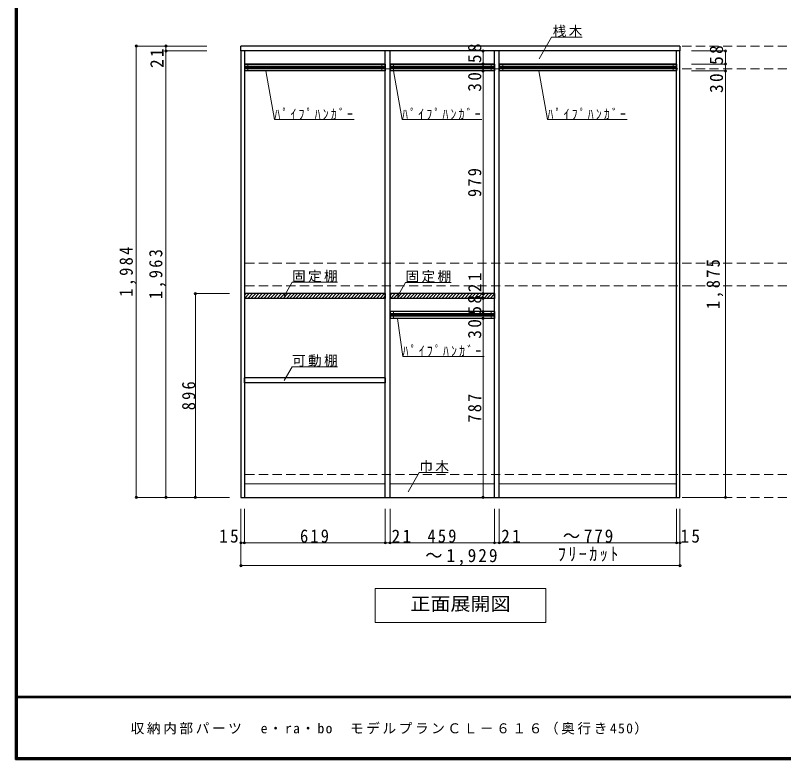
# Model space of a CAD drawing. Units: millimetres, scale not verified. Extents: x -3922 to 3878, y -2932 to 2722.
# Drawn here: x -3922 to -546, y -2864 to 408 of the extents above; entities that cross this region are included whole.
import ezdxf
from ezdxf.enums import TextEntityAlignment as Align

# ---------------------------------------------------------------- set-up
doc = ezdxf.new("R2010")
doc.units = ezdxf.units.MM
doc.header["$LTSCALE"] = 20
doc.header["$PDMODE"] = 32
doc.header["$PDSIZE"] = 10
doc.linetypes.add('DASHED2', pattern=[3, 2, -1])
for name, color, linetype, lineweight in [('0-2', 2, 'Continuous', 35), ('0-3_固定棚', 3, 'Continuous', 25), ('0-4_可動棚', 3, 'Continuous', 25), ('0-6_パイプハンガー', 4, 'Continuous', 9), ('0-7_桟木・巾木', 2, 'Continuous', 35), ('0-A_文字', 7, 'Continuous', 18), ('0-B_寸法', 7, 'Continuous', 9), ('0-C_ハッチ', 4, 'Continuous', 9), ('F-1_枠', 6, 'Continuous', 40)]:
    doc.layers.add(name, color=color, linetype=linetype, lineweight=lineweight)
doc.layers.add('F-A_文字', color=7, linetype='Continuous')
doc.styles.add('ＭＳ ゴシック', font='')
doc.styles.get('ＭＳ ゴシック').set_extended_font_data('MS Gothic')

msp = doc.modelspace()

# ---------------------------------------------------------------- linework, layer by layer
at = {"layer": '0-2', "color": 3, "lineweight": 25}
for p, q in [((-2930.67, 251.73), (-2930.67, 272.73)), ((-1001.67, 272.73), (-2930.67, 272.73)), ((-1001.67, 272.73), (-1001.67, 251.73)), ((-1001.67, 251.73), (-2930.67, 251.73)), ((-2930.67, 251.73), (-2930.67, -1711.27)), ((-2915.67, 251.73), (-2915.67, -1711.27)), ((-2296.67, -1711.27), (-2296.67, 251.73)), ((-2275.67, -1711.27), (-2275.67, 251.73)), ((-1816.67, -1711.27), (-1816.67, 251.73)), ((-1795.67, -1711.27), (-1795.67, 251.73)), ((-1016.67, -1711.27), (-1016.67, 251.73)), ((-1001.67, -1711.27), (-1001.67, 251.73)), ((-2930.67, -1711.27), (-1001.67, -1711.27))]:
    msp.add_line(p, q, dxfattribs=at)
at = {"layer": '0-3_固定棚'}
for p, q in [((-2915.67, -815.27), (-2915.67, -836.27)), ((-2296.67, -815.27), (-2915.67, -815.27)), ((-2296.67, -836.27), (-2915.67, -836.27)), ((-2296.67, -815.27), (-2296.67, -836.27)), ((-2275.67, -815.27), (-2275.67, -836.27)), ((-1816.67, -815.27), (-2275.67, -815.27)), ((-1816.67, -836.27), (-2275.67, -836.27)), ((-1816.67, -815.27), (-1816.67, -836.27))]:
    msp.add_line(p, q, dxfattribs=at)
at = {"layer": '0-4_可動棚'}
for p, q in [((-2915.67, -1207.27), (-2915.67, -1186.27)), ((-2296.67, -1186.27), (-2915.67, -1186.27)), ((-2296.67, -1207.27), (-2915.67, -1207.27)), ((-2296.67, -1186.27), (-2296.67, -1207.27))]:
    msp.add_line(p, q, dxfattribs=at)
at = {"layer": '0-6_パイプハンガー', "color": 3, "lineweight": 25}
for p, q in [((-2296.67, 193.73), (-2915.67, 193.73)), ((-2915.67, 193.73), (-2915.67, 163.73)), ((-2296.67, 193.73), (-2296.67, 163.73)), ((-1816.67, 193.73), (-2275.67, 193.73)), ((-2275.67, 193.73), (-2275.67, 163.73)), ((-1816.67, 193.73), (-1816.67, 163.73)), ((-1016.67, 193.73), (-1795.67, 193.73)), ((-1795.67, 193.73), (-1795.67, 163.73)), ((-1016.67, 193.73), (-1016.67, 163.73)), ((-2296.67, 163.73), (-2915.67, 163.73)), ((-1816.67, 163.73), (-2275.67, 163.73)), ((-1016.67, 163.73), (-1795.67, 163.73)), ((-1816.67, -894.27), (-2275.67, -894.27)), ((-2275.67, -894.27), (-2275.67, -924.27)), ((-1816.67, -894.27), (-1816.67, -924.27)), ((-1816.67, -924.27), (-2275.67, -924.27))]:
    msp.add_line(p, q, dxfattribs=at)
at = {"layer": '0-6_パイプハンガー'}
for p, q in [((-2915.67, 184.73), (-2296.67, 184.73)), ((-2915.67, 180.73), (-2296.67, 180.73)), ((-2915.67, 176.73), (-2296.67, 176.73)), ((-2915.67, 172.73), (-2296.67, 172.73)), ((-2275.67, 184.73), (-1816.67, 184.73)), ((-2275.67, 180.73), (-1816.67, 180.73)), ((-2275.67, 176.73), (-1816.67, 176.73)), ((-2275.67, 172.73), (-1816.67, 172.73)), ((-1795.67, 184.73), (-1016.67, 184.73)), ((-1795.67, 180.73), (-1016.67, 180.73)), ((-1795.67, 176.73), (-1016.67, 176.73)), ((-1795.67, 172.73), (-1016.67, 172.73)), ((-2275.67, -903.27), (-1816.67, -903.27)), ((-2275.67, -907.27), (-1816.67, -907.27)), ((-2275.67, -911.27), (-1816.67, -911.27)), ((-2275.67, -915.27), (-1816.67, -915.27))]:
    msp.add_line(p, q, dxfattribs=at)
at = {"layer": '0-6_パイプハンガー', "color": 7, "lineweight": 18}
for p, q in [((-2900.67, 193.73), (-2900.67, 163.73)), ((-2311.67, 193.73), (-2311.67, 163.73)), ((-2260.67, 193.73), (-2260.67, 163.73)), ((-1831.67, 193.73), (-1831.67, 163.73)), ((-1780.67, 193.73), (-1780.67, 163.73)), ((-1031.67, 193.73), (-1031.67, 163.73)), ((-2260.67, -894.27), (-2260.67, -924.27)), ((-1831.67, -894.27), (-1831.67, -924.27))]:
    msp.add_line(p, q, dxfattribs=at)
at = {"layer": '0-7_桟木・巾木', "color": 7, "lineweight": 18}
for p, q in [((-2296.67, 191.73), (-2915.67, 191.73)), ((-1816.67, 191.73), (-2275.67, 191.73)), ((-1016.67, 191.73), (-1795.67, 191.73)), ((-2915.67, -1651.27), (-2296.67, -1651.27)), ((-2275.67, -1651.27), (-1816.67, -1651.27)), ((-1795.67, -1651.27), (-1016.67, -1651.27))]:
    msp.add_line(p, q, dxfattribs=at)
at = {"layer": '0-A_文字'}
for p, q in [((-1620.3, 216.5), (-1565.48, 311.47)), ((-1430.89, 311.47), (-1565.48, 311.47)), ((-2783.79, -50.42), (-2821.52, 163.73)), ((-2222.42, -50.42), (-2260.14, 163.73)), ((-1583.79, -50.42), (-1621.52, 163.73)), ((-2783.79, -50.42), (-2433.28, -50.42)), ((-2222.42, -50.42), (-1871.9, -50.42)), ((-1583.79, -50.42), (-1233.28, -50.42)), ((-2741.18, -826.33), (-2706.17, -765.68)), ((-2506.17, -765.68), (-2706.17, -765.68)), ((-2242.41, -827.48), (-2207.39, -766.82)), ((-2007.39, -766.82), (-2207.39, -766.82)), ((-2220.02, -1091.56), (-2242.42, -924.27)), ((-2220.02, -1091.56), (-1862.08, -1091.56)), ((-2741.18, -1197.79), (-2706.17, -1137.14)), ((-2506.17, -1137.14), (-2706.17, -1137.14)), ((-2195.75, -1686.83), (-2146.99, -1602.39)), ((-2146.99, -1602.39), (-2020.97, -1602.39)), ((-1591.17, -2111.27), (-1591.17, -2261.27)), ((-2341.17, -2261.27), (-1591.17, -2261.27))]:
    msp.add_line(p, q, dxfattribs=at)
msp.add_lwpolyline([(-1591.17, -2111.27), (-2341.17, -2111.27), (-2341.17, -2261.27)], dxfattribs=at)
at = {"layer": '0-B_寸法', "color": 4}
for p, q in [((-3390.67, 272.73), (-3390.67, -1711.27)), ((-3390.67, 272.73), (-3260.67, 272.73)), ((-3260.67, 272.73), (-3260.67, 251.73)), ((-3260.67, 272.73), (-3080.67, 272.73)), ((-3260.67, 251.73), (-3080.67, 251.73)), ((-3260.67, 251.73), (-3260.67, -1711.27)), ((-1866.67, 251.73), (-1866.67, 193.73)), ((-801.67, 251.73), (-951.67, 251.73)), ((-801.67, 251.73), (-801.67, 193.73)), ((-1866.67, 193.73), (-1866.67, 163.73)), ((-801.67, 193.73), (-951.67, 193.73)), ((-801.67, 193.73), (-801.67, 163.73)), ((-1866.67, 163.73), (-1866.67, -815.27)), ((-801.67, 163.73), (-951.67, 163.73)), ((-801.67, 163.73), (-801.67, -1711.27)), ((-3130.67, -815.27), (-2980.67, -815.27)), ((-3130.67, -1711.27), (-3130.67, -815.27)), ((-1866.67, -836.27), (-1924.21, -836.27)), ((-1866.67, -815.27), (-1866.67, -836.27)), ((-1866.67, -836.27), (-1866.67, -894.27)), ((-1866.67, -894.27), (-1866.67, -924.27)), ((-1866.67, -924.27), (-1866.67, -1711.27)), ((-3390.67, -1711.27), (-3260.67, -1711.27)), ((-3260.67, -1711.27), (-2980.67, -1711.27)), ((-801.67, -1711.27), (-951.67, -1711.27)), ((-2930.67, -1911.27), (-2930.67, -1761.27)), ((-2915.67, -1911.27), (-2915.67, -1761.27)), ((-2296.67, -1911.27), (-2296.67, -1761.27)), ((-2275.67, -1911.27), (-2275.67, -1761.27)), ((-1816.67, -1911.27), (-1816.67, -1761.27)), ((-1795.67, -1911.27), (-1795.67, -1761.27)), ((-1016.67, -1911.27), (-1016.67, -1761.27)), ((-1001.67, -1911.27), (-1001.67, -1761.27)), ((-2915.67, -1911.27), (-2930.67, -1911.27)), ((-2930.67, -2011.27), (-2930.67, -1911.27)), ((-2296.67, -1911.27), (-2915.67, -1911.27)), ((-2275.67, -1911.27), (-2296.67, -1911.27)), ((-1016.67, -1911.27), (-2275.67, -1911.27)), ((-1001.67, -1911.27), (-1016.67, -1911.27)), ((-1001.67, -2011.27), (-1001.67, -1911.27)), ((-2930.67, -2011.27), (-1001.67, -2011.27))]:
    msp.add_line(p, q, dxfattribs=at)
at = {"layer": '0-B_寸法', "color": 4, "linetype": 'DASHED2'}
for p, q in [((3068.33, 272.73), (-2930.67, 272.73)), ((3068.33, 172.73), (-2930.67, 172.73)), ((3068.33, -681.27), (-2930.67, -681.27)), ((3068.33, -781.27), (-2930.67, -781.27)), ((3068.33, -1611.27), (-2930.67, -1611.27)), ((3068.33, -1711.27), (-2930.67, -1711.27))]:
    msp.add_line(p, q, dxfattribs=at)
at = {"layer": '0-B_寸法'}
for p in [(-3390.67, 272.73), (-3260.67, 272.73), (-3260.67, 251.73), (-1866.67, 251.73), (-801.67, 251.73), (-1866.67, 193.73), (-801.67, 193.73), (-1866.67, 163.73), (-801.67, 163.73), (-3130.67, -815.27), (-1866.67, -815.27), (-1866.67, -836.27), (-1866.67, -894.27), (-1866.67, -924.27), (-3390.67, -1711.27), (-3260.67, -1711.27), (-3130.67, -1711.27), (-1866.67, -1711.27), (-801.67, -1711.27), (-2930.67, -1911.27), (-2915.67, -1911.27), (-2296.67, -1911.27), (-2275.67, -1911.27), (-1816.67, -1911.27), (-1795.67, -1911.27), (-1016.67, -1911.27), (-1001.67, -1911.27), (-2930.67, -2011.27), (-1001.67, -2011.27)]:
    msp.add_point(p, dxfattribs=at)
at = {"layer": '0-C_ハッチ'}
for p, q in [((-2915.67, -822.63), (-2908.3, -815.27)), ((-2915.16, -836.27), (-2894.16, -815.27)), ((-2901.02, -836.27), (-2880.02, -815.27)), ((-2886.88, -836.27), (-2865.88, -815.27)), ((-2872.73, -836.27), (-2851.73, -815.27)), ((-2858.59, -836.27), (-2837.59, -815.27)), ((-2844.45, -836.27), (-2823.45, -815.27)), ((-2830.31, -836.27), (-2809.31, -815.27)), ((-2816.17, -836.27), (-2795.17, -815.27)), ((-2802.02, -836.27), (-2781.02, -815.27)), ((-2787.88, -836.27), (-2766.88, -815.27)), ((-2773.74, -836.27), (-2752.74, -815.27)), ((-2759.6, -836.27), (-2738.6, -815.27)), ((-2745.46, -836.27), (-2724.46, -815.27)), ((-2731.31, -836.27), (-2710.31, -815.27)), ((-2717.17, -836.27), (-2696.17, -815.27)), ((-2703.03, -836.27), (-2682.03, -815.27)), ((-2688.89, -836.27), (-2667.89, -815.27)), ((-2674.75, -836.27), (-2653.75, -815.27)), ((-2660.6, -836.27), (-2639.6, -815.27)), ((-2646.46, -836.27), (-2625.46, -815.27)), ((-2632.32, -836.27), (-2611.32, -815.27)), ((-2618.18, -836.27), (-2597.18, -815.27)), ((-2604.03, -836.27), (-2583.03, -815.27)), ((-2589.89, -836.27), (-2568.89, -815.27)), ((-2575.75, -836.27), (-2554.75, -815.27)), ((-2561.61, -836.27), (-2540.61, -815.27)), ((-2547.47, -836.27), (-2526.47, -815.27)), ((-2533.32, -836.27), (-2512.32, -815.27)), ((-2519.18, -836.27), (-2498.18, -815.27)), ((-2505.04, -836.27), (-2484.04, -815.27)), ((-2490.9, -836.27), (-2469.9, -815.27)), ((-2476.76, -836.27), (-2455.76, -815.27)), ((-2462.61, -836.27), (-2441.61, -815.27)), ((-2448.47, -836.27), (-2427.47, -815.27)), ((-2434.33, -836.27), (-2413.33, -815.27)), ((-2420.19, -836.27), (-2399.19, -815.27)), ((-2406.04, -836.27), (-2385.04, -815.27)), ((-2391.9, -836.27), (-2370.9, -815.27)), ((-2377.76, -836.27), (-2356.76, -815.27)), ((-2363.62, -836.27), (-2342.62, -815.27)), ((-2349.48, -836.27), (-2328.48, -815.27)), ((-2335.33, -836.27), (-2314.33, -815.27)), ((-2321.19, -836.27), (-2300.19, -815.27)), ((-2307.05, -836.27), (-2296.67, -825.88)), ((-2275.67, -823.46), (-2267.47, -815.27)), ((-2274.33, -836.27), (-2253.33, -815.27)), ((-2260.19, -836.27), (-2239.19, -815.27)), ((-2246.04, -836.27), (-2225.04, -815.27)), ((-2231.9, -836.27), (-2210.9, -815.27)), ((-2217.76, -836.27), (-2196.76, -815.27)), ((-2203.62, -836.27), (-2182.62, -815.27)), ((-2189.48, -836.27), (-2168.48, -815.27)), ((-2175.33, -836.27), (-2154.33, -815.27)), ((-2161.19, -836.27), (-2140.19, -815.27)), ((-2147.05, -836.27), (-2126.05, -815.27)), ((-2132.91, -836.27), (-2111.91, -815.27)), ((-2118.77, -836.27), (-2097.77, -815.27)), ((-2104.62, -836.27), (-2083.62, -815.27)), ((-2090.48, -836.27), (-2069.48, -815.27)), ((-2076.34, -836.27), (-2055.34, -815.27)), ((-2062.2, -836.27), (-2041.2, -815.27)), ((-2048.05, -836.27), (-2027.05, -815.27)), ((-2033.91, -836.27), (-2012.91, -815.27)), ((-2019.77, -836.27), (-1998.77, -815.27)), ((-2005.63, -836.27), (-1984.63, -815.27)), ((-1991.49, -836.27), (-1970.49, -815.27)), ((-1977.34, -836.27), (-1956.34, -815.27)), ((-1963.2, -836.27), (-1942.2, -815.27)), ((-1949.06, -836.27), (-1928.06, -815.27)), ((-1934.92, -836.27), (-1913.92, -815.27)), ((-1920.78, -836.27), (-1899.78, -815.27)), ((-1906.63, -836.27), (-1885.63, -815.27)), ((-1892.49, -836.27), (-1871.49, -815.27)), ((-1878.35, -836.27), (-1857.35, -815.27)), ((-1864.21, -836.27), (-1843.21, -815.27)), ((-1850.06, -836.27), (-1829.06, -815.27)), ((-1835.92, -836.27), (-1816.67, -817.01)), ((-1821.78, -836.27), (-1816.67, -831.15))]:
    msp.add_line(p, q, dxfattribs=at)
at = {"layer": 'F-1_枠'}
for p, q in [((-3922.03, 2722.29), (-3922.03, -2864.37)), ((-3918.7, 2722.29), (-3918.7, -2864.37)), ((-3915.36, 2722.29), (-3915.36, -2864.37)), ((3877.97, -2587.71), (-3922.03, -2587.71)), ((3877.97, -2591.04), (-3922.03, -2591.04)), ((3877.97, -2857.71), (-3922.03, -2857.71)), ((3877.97, -2861.04), (-3922.03, -2861.04)), ((3877.97, -2864.37), (-3922.03, -2864.37))]:
    msp.add_line(p, q, dxfattribs=at)

# ---------------------------------------------------------------- texts
at = {"layer": '0-A_文字', "style": 'ＭＳ ゴシック', "width": 1.1}
msp.add_text('正面展開図', height=58.65, dxfattribs=at).set_placement((-2186.17, -2226.27), align=Align.BOTTOM_LEFT)
at = {"layer": '0-A_文字', "char_height": 43.99, "attachment_point": 7, "style": 'ＭＳ ゴシック'}
for s, insert in [('\\T1.17;桟木', (-1560.89, 311.47)), ('\\T1.39;\\W0.85;ﾊﾟｲﾌﾟﾊﾝｶﾞｰ', (-2783.79, -50.42)), ('\\T1.39;\\W0.85;ﾊﾟｲﾌﾟﾊﾝｶﾞｰ', (-2222.42, -50.42)), ('\\T1.39;\\W0.85;ﾊﾟｲﾌﾟﾊﾝｶﾞｰ', (-1583.79, -50.42)), ('\\T1.17;固定棚', (-2706.17, -765.68)), ('\\T1.17;固定棚', (-2207.39, -766.82)), ('\\T1.39;\\W0.85;ﾊﾟｲﾌﾟﾊﾝｶﾞｰ', (-2220.02, -1091.56)), ('\\T1.17;可動棚', (-2706.17, -1137.14)), ('\\T1.17;巾木', (-2146.99, -1602.39))]:
    msp.add_mtext(s, dxfattribs=dict(at, insert=insert))
at = {"layer": '0-B_寸法', "char_height": 58.65, "attachment_point": 7, "rotation": 90, "style": 'ＭＳ ゴシック'}
for s, insert in [('\\T1.27;\\W0.95;58', (-1874, 198.13)), ('\\T1.27;\\W0.95;58', (-811.67, 190.23)), ('\\T1.27;\\W0.95;21', (-3271.05, 176.73)), ('\\T1.27;\\W0.95;30', (-1874, 72.28)), ('\\T1.27;\\W0.95;30', (-811.67, 66.77)), ('\\T1.27;\\W0.9;979', (-1874, -390.77)), ('\\T1.28;\\W0.9;1,984', (-3391.05, -829.27)), ('\\T1.28;\\W0.9;1,963', (-3261.05, -839.77)), ('\\T1.28;\\W0.9;1,875', (-811.67, -883.77)), ('\\T1.27;\\W0.95;21', (-1874, -809.37)), ('\\T1.27;\\W0.95;58', (-1874, -907.77)), ('\\T1.27;\\W0.95;30', (-1874, -1013.67)), ('\\T1.27;\\W0.9;896', (-3130.67, -1328.27)), ('\\T1.27;\\W0.9;787', (-1874, -1382.77))]:
    msp.add_mtext(s, dxfattribs=dict(at, insert=insert))
at = {"layer": '0-B_寸法', "char_height": 58.65, "attachment_point": 7, "style": 'ＭＳ ゴシック'}
for s, insert in [('\\T1.27;\\W0.95;15', (-3026.89, -1911.27)), ('\\T1.27;\\W0.9;619', (-2671.17, -1911.27)), ('\\T1.27;\\W0.95;21', (-2268.99, -1911.27)), ('\\T1.27;\\W0.9;459', (-2111.17, -1911.27)), ('\\T1.27;\\W0.95;21', (-1787.43, -1911.27)), ('\\T1.21;\\W0.95;～779', (-1516.17, -1911.27)), ('\\T1.27;\\W0.95;15', (-999.88, -1911.27)), ('\\T1.23;\\W0.95;～1,929', (-2121.17, -2011.27)), ('\\T1.28;\\W0.9;ﾌﾘｰｶｯﾄ', (-1538.67, -1994.14))]:
    msp.add_mtext(s, dxfattribs=dict(at, insert=insert))
at = {"layer": 'F-A_文字', "insert": (-3415.36, -2754.37), "char_height": 43.99, "attachment_point": 7, "style": 'ＭＳ ゴシック'}
msp.add_mtext('\\T1.19;収納内部パーツ\u3000e・ra・bo\u3000モデルプランＣＬ－６１６（奥行き450）', dxfattribs=at)

doc.saveas('drawing.dxf')
